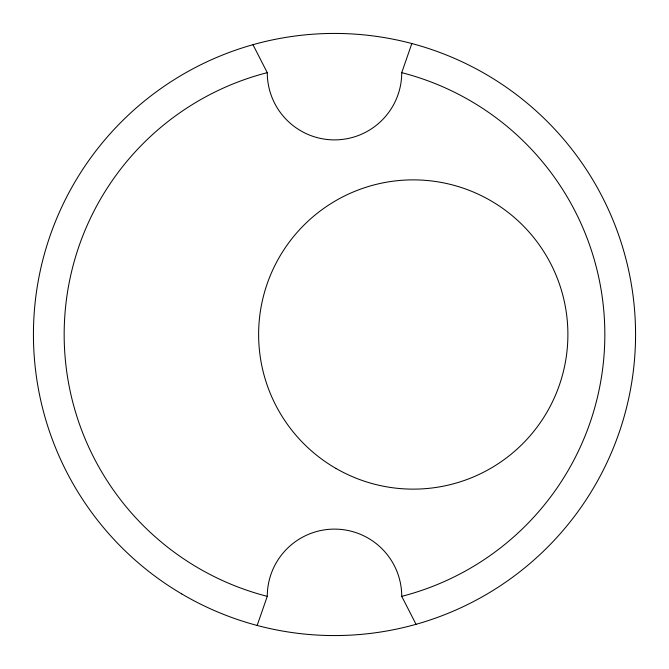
<?xml version="1.0" encoding="UTF-8"?>
<svg xmlns="http://www.w3.org/2000/svg" width="669" height="669" viewBox="0 0 669 669"><rect width="100%" height="100%" fill="white"/><g stroke="black" fill="none" stroke-linecap="round" stroke-linejoin="round"><path stroke-width="1" d="M416.034 624.311L401.735 596.347A270.343 270.343 0 0 0 401.735 72.653L411.845 43.544M257.155 625.456L267.266 596.347A270.343 270.343 0 0 1 267.266 72.653L252.966 44.689M401.735 72.653A67.235 67.235 0 0 1 334.5 139.888A67.235 67.235 0 0 1 267.266 72.653M267.266 596.347A67.235 67.235 0 0 1 334.5 529.112A67.235 67.235 0 0 1 401.735 596.347M181.759 593.938A301.058 301.058 0 0 0 635.55 337.051A301.058 301.058 0 0 0 186.191 72.503A301.058 301.058 0 0 0 181.759 593.938M335.938 468.417A154.639 154.639 0 0 0 567.889 334.5A154.639 154.639 0 0 0 335.938 200.583A154.639 154.639 0 0 0 335.938 468.417"/></g></svg>
